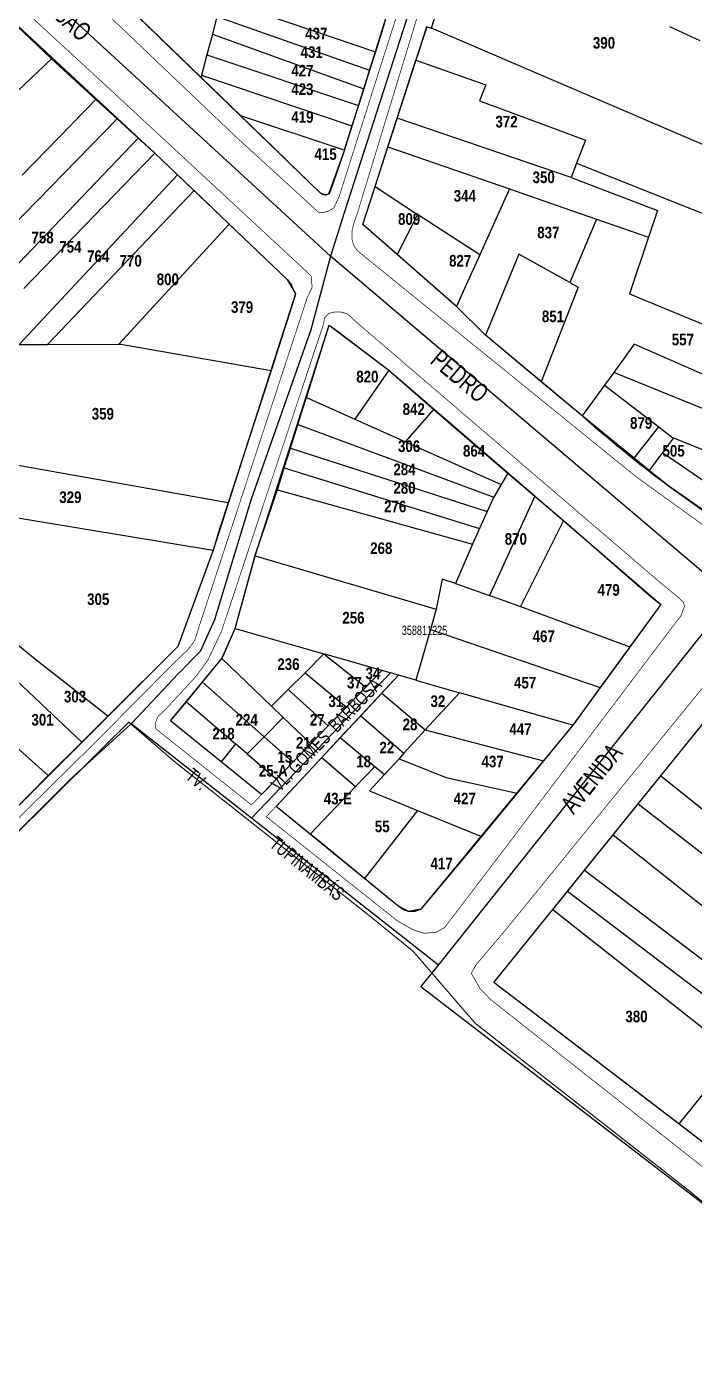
# Model space of a CAD drawing. Extents: x 200120 to 201962, y 4837541 to 4839252.
# Drawn here: x 200655.5 to 200799.4, y 4838338.1 to 4838625.8 of the extents above; entities that cross this region are included whole.
import ezdxf
from ezdxf.enums import TextEntityAlignment as Align

# ---------------------------------------------------------------- set-up
doc = ezdxf.new("R2010")
doc.units = 0
doc.header["$LTSCALE"] = 3
doc.header["$MEASUREMENT"] = 0
for name, color, linetype in [('CD-MALHA-LOTES', 40, 'CONTINUOUS'), ('CD_TXT_QUADRA', 7, 'CONTINUOUS'), ('LM-LIM-SETOR-FISCAL', 7, 'CONTINUOUS'), ('RU-QUADRAS', 210, 'CONTINUOUS'), ('SV-EIXO-RUA-PAV', 20, 'CONTINUOUS'), ('SV-RUA-PAVIM-S-GUIA-C-GUIA', 7, 'CONTINUOUS'), ('SV-TXT-RUA-N-PAV-S-GUIA-C-GUIA', 7, 'CONTINUOUS'), ('SV-TXT-RUA-PAV-S-GUIA-C-GUIA', 7, 'CONTINUOUS'), ('Th_NmrPort', 1, 'CONTINUOUS')]:
    doc.layers.add(name, color=color, linetype=linetype)
doc.styles.add('ARIAL', font='ARIAL.TTF')
doc.styles.get("Standard").update_dxf_attribs({"font": 'swisscbo.ttf'})
doc.linetypes.add('Limite', pattern='A,20,-3,[130,ltypeshp.shx,S=6.35,R=0,X=0,Y=0],-3,20', length=46)

msp = doc.modelspace()

# ---------------------------------------------------------------- linework, layer by layer
at = {"layer": 'CD-MALHA-LOTES', "linetype": 'Continuous'}
for p, q in [((200742.7, 4838625.44), (200749.09, 4838646.37)), ((200697.51, 4838631.61), (200730.64, 4838620.33)), ((200650.57, 4838628.61), (200660.6, 4838619.07)), ((200693.06, 4838614.83), (200680.08, 4838627.38)), ((200696.49, 4838627.97), (200695.49, 4838624.14)), ((200696.49, 4838627.97), (200729.39, 4838616.41)), ((200732.62, 4838626.6), (200730.64, 4838620.33)), ((200695.49, 4838624.14), (200694.34, 4838619.71)), ((200695.49, 4838624.14), (200728.11, 4838612.36)), ((200741.71, 4838625.75), (200739.37, 4838618.57)), ((200742.7, 4838625.44), (200741.71, 4838625.75)), ((200802.84, 4838599.64), (200742.7, 4838625.44)), ((200794, 4838625.82), (200800.53, 4838622.83)), ((200730.64, 4838620.33), (200729.39, 4838616.41)), ((200660.82, 4838618.88), (200617.18, 4838577.46)), ((200660.6, 4838619.07), (200660.82, 4838618.88)), ((200660.82, 4838618.88), (200670.41, 4838610.09)), ((200694.34, 4838619.71), (200693.19, 4838615.32)), ((200694.34, 4838619.71), (200726.97, 4838608.79)), ((200735.31, 4838606.03), (200739.37, 4838618.57)), ((200739.37, 4838618.57), (200754.4, 4838613.22)), ((200693.19, 4838615.32), (200693.06, 4838614.83)), ((200701.62, 4838606.55), (200693.06, 4838614.83)), ((200693.19, 4838615.32), (200725.58, 4838604.41)), ((200729.39, 4838616.41), (200728.11, 4838612.36)), ((200728.11, 4838612.36), (200726.97, 4838608.79)), ((200754.4, 4838613.22), (200753.1, 4838609.82)), ((200670.41, 4838610.09), (200654.54, 4838593.74)), ((200670.41, 4838610.09), (200674.96, 4838605.92)), ((200753.1, 4838609.82), (200768.23, 4838604.19)), ((200718.83, 4838589.9), (200701.62, 4838606.55)), ((200723.91, 4838599.14), (200701.62, 4838606.55)), ((200726.97, 4838608.79), (200725.58, 4838604.41)), ((200733.33, 4838599.9), (200735.31, 4838606.03)), ((200772.81, 4838593.25), (200735.31, 4838606.03)), ((200674.96, 4838605.92), (200629.59, 4838559.39)), ((200674.96, 4838605.92), (200679.51, 4838601.75)), ((200725.58, 4838604.41), (200723.91, 4838599.14)), ((200768.23, 4838604.19), (200775.88, 4838601.34)), ((200679.51, 4838601.75), (200642.79, 4838563.28)), ((200679.51, 4838601.75), (200683.08, 4838598.49)), ((200775.88, 4838601.34), (200773.97, 4838596.31)), ((200683.08, 4838598.49), (200654.89, 4838569.31)), ((200683.08, 4838598.49), (200687.98, 4838593.84)), ((200723.73, 4838598.57), (200720.86, 4838590.24)), ((200723.91, 4838599.14), (200723.73, 4838598.57)), ((200730.55, 4838591.3), (200733.33, 4838599.9)), ((200733.33, 4838599.9), (200759.54, 4838590.79)), ((200773.97, 4838596.31), (200772.81, 4838593.25)), ((200773.97, 4838596.31), (200814.1, 4838580.36)), ((200653.86, 4838557.21), (200687.98, 4838593.84)), ((200687.98, 4838593.84), (200691.36, 4838590.62)), ((200772.81, 4838593.25), (200791.44, 4838586.13)), ((200691.55, 4838590.44), (200659.97, 4838557.23)), ((200691.36, 4838590.62), (200691.55, 4838590.44)), ((200691.55, 4838590.44), (200699.13, 4838583.21)), ((200719.78, 4838589.47), (200718.83, 4838589.9)), ((200720.53, 4838589.69), (200719.78, 4838589.47)), ((200720.86, 4838590.24), (200720.53, 4838589.69)), ((200727.89, 4838583.09), (200730.55, 4838591.3)), ((200730.55, 4838591.3), (200739.74, 4838585.3)), ((200759.54, 4838590.79), (200753.12, 4838576.56)), ((200759.54, 4838590.79), (200771.23, 4838586.73)), ((200771.23, 4838586.73), (200778.29, 4838584.29)), ((200791.44, 4838586.13), (200789.51, 4838580.4)), ((200699.13, 4838583.21), (200675.34, 4838557.29)), ((200699.13, 4838583.21), (200711.63, 4838571.28)), ((200735.3, 4838576.62), (200727.89, 4838583.09)), ((200739.74, 4838585.3), (200735.3, 4838576.62)), ((200753.12, 4838576.56), (200739.74, 4838585.3)), ((200778.29, 4838584.29), (200772.55, 4838570.61)), ((200778.29, 4838584.29), (200789.51, 4838580.4)), ((200789.51, 4838580.4), (200785.38, 4838568.14)), ((200748.13, 4838565.42), (200735.3, 4838576.62)), ((200753.12, 4838576.56), (200749.86, 4838569.33)), ((200761.51, 4838576.73), (200754.35, 4838559.25)), ((200772.55, 4838570.61), (200761.51, 4838576.73)), ((200711.63, 4838571.28), (200712.54, 4838570)), ((200712.54, 4838570), (200712.65, 4838569.66)), ((200712.65, 4838569.66), (200713.4, 4838568.14)), ((200749.86, 4838569.33), (200748.13, 4838565.42)), ((200774.36, 4838569.61), (200766.39, 4838549.18)), ((200772.55, 4838570.61), (200774.36, 4838569.61)), ((200713.22, 4838567.37), (200708.18, 4838551.63)), ((200713.4, 4838568.14), (200713.22, 4838567.37)), ((200785.38, 4838568.14), (200814.33, 4838556.21)), ((200754.35, 4838559.25), (200748.13, 4838565.42)), ((200715.75, 4838545.83), (200720.7, 4838561.37)), ((200720.7, 4838561.37), (200722.44, 4838560.14)), ((200722.44, 4838560.14), (200733.55, 4838551.7)), ((200653.86, 4838557.21), (200659.97, 4838557.23)), ((200659.97, 4838557.23), (200675.34, 4838557.29)), ((200675.34, 4838557.29), (200675.79, 4838557.29)), ((200675.79, 4838557.29), (200708.18, 4838551.63)), ((200766.39, 4838549.18), (200754.35, 4838559.25)), ((200786.39, 4838557.28), (200782.01, 4838551.21)), ((200825.26, 4838540.18), (200786.39, 4838557.28)), ((200708.18, 4838551.63), (200698.87, 4838523.05)), ((200733.55, 4838551.7), (200726.19, 4838541.15)), ((200733.55, 4838551.7), (200743.23, 4838543.24)), ((200775.22, 4838541.82), (200766.39, 4838549.18)), ((200780.02, 4838548.46), (200775.22, 4838541.82)), ((200782.01, 4838551.21), (200780.02, 4838548.46)), ((200780.02, 4838548.46), (200791.71, 4838539.45)), ((200821.33, 4838535.14), (200782.01, 4838551.21)), ((200715.56, 4838545.22), (200715.75, 4838545.83)), ((200715.75, 4838545.83), (200726.19, 4838541.15)), ((200713.93, 4838540.01), (200715.56, 4838545.22)), ((200737.14, 4838536.25), (200743.23, 4838543.24)), ((200743.23, 4838543.24), (200746.92, 4838540.02)), ((200712.31, 4838534.86), (200713.93, 4838540.01)), ((200713.93, 4838540.01), (200756.19, 4838524.3)), ((200726.19, 4838541.15), (200737.14, 4838536.25)), ((200746.92, 4838540.02), (200759.16, 4838529.5)), ((200786.39, 4838532.71), (200775.22, 4838541.82)), ((200786.39, 4838532.71), (200791.71, 4838539.45)), ((200791.71, 4838539.45), (200794.75, 4838537.11)), ((200794.86, 4838537.07), (200792.53, 4838533.95)), ((200794.75, 4838537.11), (200794.86, 4838537.07)), ((200794.86, 4838537.07), (200814.43, 4838529.18)), ((200698.87, 4838523.05), (200625.28, 4838536.18)), ((200710.98, 4838530.61), (200712.31, 4838534.86)), ((200712.31, 4838534.86), (200754.72, 4838521.2)), ((200737.14, 4838536.25), (200757.74, 4838527.03)), ((200789.62, 4838530.08), (200786.39, 4838532.71)), ((200792.53, 4838533.95), (200789.62, 4838530.08)), ((200792.53, 4838533.95), (200810.22, 4838521.76)), ((200709.5, 4838525.86), (200710.98, 4838530.61)), ((200710.98, 4838530.61), (200753.07, 4838517.53)), ((200759.16, 4838529.5), (200757.74, 4838527.03)), ((200759.16, 4838529.5), (200764.98, 4838524.53)), ((200793.63, 4838526.81), (200789.62, 4838530.08)), ((200704.74, 4838511.77), (200709.45, 4838525.72)), ((200709.45, 4838525.72), (200709.5, 4838525.86)), ((200709.5, 4838525.86), (200751.58, 4838514.2)), ((200757.74, 4838527.03), (200756.19, 4838524.3)), ((200806.73, 4838517.69), (200793.63, 4838526.81)), ((200698.87, 4838523.05), (200697.13, 4838517.64)), ((200755.86, 4838523.72), (200754.72, 4838521.2)), ((200764.98, 4838524.53), (200755.23, 4838503.13)), ((200756.19, 4838524.3), (200755.86, 4838523.72)), ((200764.98, 4838524.53), (200771.14, 4838519.25)), ((200641.4, 4838521.82), (200695.64, 4838512.85)), ((200754.72, 4838521.2), (200753.07, 4838517.53)), ((200697.13, 4838517.64), (200695.64, 4838512.85)), ((200753.07, 4838517.53), (200751.58, 4838514.2)), ((200771.14, 4838519.25), (200761.93, 4838500.72)), ((200771.14, 4838519.25), (200772.14, 4838518.39)), ((200772.14, 4838518.39), (200789.99, 4838502.89)), ((200751.58, 4838514.2), (200747.89, 4838505.66)), ((200695.64, 4838512.85), (200688.09, 4838492.08)), ((200700.42, 4838495.96), (200704.66, 4838511.5)), ((200704.66, 4838511.5), (200704.71, 4838511.68)), ((200704.71, 4838511.68), (200704.74, 4838511.77)), ((200704.71, 4838511.68), (200743.76, 4838500.16)), ((200745.01, 4838506.65), (200743.76, 4838500.16)), ((200747.89, 4838505.66), (200745.01, 4838506.65)), ((200747.89, 4838505.66), (200755.23, 4838503.13)), ((200755.23, 4838503.13), (200757.52, 4838502.34)), ((200789.99, 4838502.89), (200792.15, 4838501.18)), ((200743.76, 4838500.16), (200742.49, 4838495.76)), ((200757.52, 4838502.34), (200761.93, 4838500.72)), ((200761.93, 4838500.72), (200785.49, 4838492.04)), ((200792.15, 4838501.18), (200785.49, 4838492.04)), ((200697.57, 4838489.52), (200700.42, 4838495.96)), ((200700.42, 4838495.96), (200719.54, 4838490.49)), ((200742.49, 4838495.76), (200739.32, 4838484.83)), ((200742.49, 4838495.76), (200779.08, 4838483.26)), ((200657.77, 4838489.02), (200653.2, 4838492.67)), ((200688.09, 4838492.08), (200672.99, 4838477.06)), ((200785.49, 4838492.04), (200779.08, 4838483.26)), ((200649.42, 4838488.39), (200667.34, 4838471.44)), ((200672.99, 4838477.06), (200657.77, 4838489.02)), ((200693.39, 4838484.43), (200697.57, 4838489.52)), ((200708.26, 4838479.24), (200697.57, 4838489.52)), ((200719.54, 4838490.49), (200715.48, 4838486.44)), ((200719.54, 4838490.49), (200728.58, 4838483.35)), ((200732.04, 4838486.92), (200719.54, 4838490.49)), ((200715.48, 4838486.44), (200711.85, 4838482.82)), ((200715.48, 4838486.44), (200724.39, 4838479.02)), ((200732.04, 4838486.92), (200728.58, 4838483.35)), ((200732.01, 4838482.01), (200735.64, 4838485.89)), ((200735.64, 4838485.89), (200732.04, 4838486.92)), ((200739.32, 4838484.83), (200735.64, 4838485.89)), ((200689.9, 4838480.19), (200693.39, 4838484.43)), ((200693.39, 4838484.43), (200706.65, 4838472.63)), ((200711.85, 4838482.82), (200708.26, 4838479.24)), ((200720.48, 4838474.99), (200711.85, 4838482.82)), ((200728.58, 4838483.35), (200724.39, 4838479.02)), ((200739.32, 4838484.83), (200748.75, 4838482.14)), ((200779.08, 4838483.26), (200773.22, 4838475.21)), ((200642.24, 4838480.26), (200660.12, 4838464.27)), ((200686.49, 4838476.04), (200689.9, 4838480.19)), ((200689.9, 4838480.19), (200700.46, 4838471.13)), ((200727.49, 4838477.17), (200732.01, 4838482.01)), ((200732.01, 4838482.01), (200741.39, 4838474.09)), ((200748.75, 4838482.14), (200741.39, 4838474.09)), ((200773.17, 4838475.15), (200748.75, 4838482.14)), ((200672.99, 4838477.06), (200667.34, 4838471.44)), ((200706.65, 4838472.63), (200710.74, 4838476.82)), ((200708.26, 4838479.24), (200710.74, 4838476.82)), ((200710.74, 4838476.82), (200716.71, 4838471.11)), ((200724.39, 4838479.02), (200720.48, 4838474.99)), ((200723.07, 4838472.44), (200727.49, 4838477.17)), ((200727.49, 4838477.17), (200736.79, 4838469.07)), ((200697.39, 4838467.2), (200686.49, 4838476.04)), ((200720.48, 4838474.99), (200716.71, 4838471.11)), ((200741.39, 4838474.09), (200736.79, 4838469.07)), ((200741.39, 4838474.09), (200766.84, 4838467.42)), ((200773.17, 4838475.15), (200766.84, 4838467.42)), ((200773.22, 4838475.21), (200773.17, 4838475.15)), ((200792.13, 4838464.18), (200800.61, 4838474.72)), ((200667.34, 4838471.44), (200660.12, 4838464.27)), ((200700.46, 4838471.13), (200697.39, 4838467.2)), ((200703.03, 4838468.92), (200700.46, 4838471.13)), ((200706.65, 4838472.63), (200703.03, 4838468.92)), ((200706.65, 4838472.63), (200712.84, 4838467.12)), ((200716.71, 4838471.11), (200712.84, 4838467.12)), ((200719.09, 4838468.18), (200723.07, 4838472.44)), ((200723.07, 4838472.44), (200730.52, 4838466.22)), ((200703.03, 4838468.92), (200709.34, 4838463.51)), ((200709.22, 4838457.62), (200719.09, 4838468.18)), ((200719.09, 4838468.18), (200726.37, 4838461.89)), ((200735.72, 4838467.9), (200732.59, 4838464.48)), ((200736.79, 4838469.07), (200735.72, 4838467.9)), ((200735.72, 4838467.9), (200745.88, 4838463.84)), ((200706.09, 4838460.15), (200697.39, 4838467.2)), ((200712.84, 4838467.12), (200709.34, 4838463.51)), ((200726.37, 4838461.89), (200730.52, 4838466.22)), ((200730.52, 4838466.22), (200732.59, 4838464.48)), ((200766.84, 4838467.42), (200761.17, 4838460.5)), ((200660.12, 4838464.27), (200652.07, 4838456.09)), ((200709.34, 4838463.51), (200706.09, 4838460.15)), ((200732.59, 4838464.48), (200729.37, 4838460.95)), ((200745.88, 4838463.84), (200761.17, 4838460.5)), ((200787.27, 4838458.15), (200792.13, 4838464.18)), ((200792.13, 4838464.18), (200822.39, 4838439.95)), ((200726.37, 4838461.89), (200716.57, 4838451.65)), ((200729.37, 4838460.95), (200739.73, 4838456.74)), ((200761.17, 4838460.5), (200753.5, 4838451.14)), ((200716.57, 4838451.65), (200709.22, 4838457.62)), ((200739.73, 4838456.74), (200728.29, 4838442.08)), ((200739.73, 4838456.74), (200753.5, 4838451.14)), ((200781.88, 4838451.48), (200787.27, 4838458.15)), ((200787.27, 4838458.15), (200839.8, 4838417.36)), ((200719.03, 4838449.66), (200716.57, 4838451.65)), ((200753.5, 4838451.14), (200751.16, 4838448.27)), ((200775.73, 4838443.86), (200781.88, 4838451.48)), ((200781.88, 4838451.48), (200833.7, 4838410.17)), ((200728.29, 4838442.08), (200719.03, 4838449.66)), ((200751.16, 4838448.27), (200740.4, 4838435.41)), ((200735.43, 4838436.24), (200728.29, 4838442.08)), ((200772.01, 4838439.25), (200775.73, 4838443.86)), ((200775.73, 4838443.86), (200828.35, 4838403.86)), ((200768.86, 4838435.34), (200772.01, 4838439.25)), ((200824.53, 4838399.36), (200772.01, 4838439.25)), ((200737.77, 4838434.97), (200735.43, 4838436.24)), ((200740.4, 4838435.41), (200737.77, 4838434.97)), ((200756.17, 4838419.62), (200768.86, 4838435.34)), ((200768.86, 4838435.34), (200808.21, 4838404.26)), ((200796.05, 4838389.11), (200756.17, 4838419.62)), ((200808.21, 4838404.26), (200796.05, 4838389.11)), ((200808.04, 4838379.93), (200796.05, 4838389.11))]:
    msp.add_line(p, q, dxfattribs=at)
at = {"layer": 'LM-LIM-SETOR-FISCAL', "linetype": 'Limite', "ltscale": 0.1, "const_width": 0.25}
msp.add_lwpolyline([(201118.58, 4838121.04), (201032.15, 4838189.98), (201000.06, 4838216.32), (200857.09, 4838328.39), (200834.83, 4838346.59), (200806.09, 4838368.14), (200798.38, 4838374.6), (200752.19, 4838410.78), (200738.75, 4838426.37), (200729.42, 4838433.97), (200687.32, 4838467.28), (200677.48, 4838475.78), (200616.89, 4838415.61)], dxfattribs=at)
at = {"layer": 'RU-QUADRAS', "color": 6, "linetype": 'Continuous'}
for points in [[(200632.06, 4838674.11), (200731.82, 4838791.28), (200734.85, 4838791.75), (200771.59, 4838765.35), (200772.35, 4838761.28), (200751.25, 4838681.99), (200750.08, 4838682.55), (200723.73, 4838598.57), (200720.53, 4838589.69, -0.370915), (200718.83, 4838589.9), (200664.17, 4838642.77), (200711.14, 4838692.17), (200707.15, 4838695.58), (200660.42, 4838645.76), (200644.79, 4838659.93), (200643.12, 4838658.43), (200639.57, 4838662.03), (200641.12, 4838663.79), (200632.56, 4838671.61)], [(200686.49, 4838476.04), (200697.6, 4838489.56), (200700.42, 4838495.96), (200704.71, 4838511.68), (200720.7, 4838561.37), (200733.55, 4838551.7), (200792.15, 4838501.18), (200773.17, 4838475.15), (200740.4, 4838435.41, -0.344209), (200735.43, 4838436.24), (200709.22, 4838457.62), (200735.64, 4838485.89), (200732.04, 4838486.92), (200706.09, 4838460.15)], [(200756.17, 4838419.62), (200800.61, 4838474.72), (200812.45, 4838490.21), (200861.08, 4838450.89), (200863.8, 4838454.43), (200815.53, 4838493.08), (200839.75, 4838522.4), (200844.08, 4838520.22, 0.010608), (200945.44, 4838440.59), (200927.64, 4838418.73), (200863.63, 4838470.08), (200861.44, 4838467.25), (200924.95, 4838416.98), (200861.95, 4838338.69)]]:
    msp.add_lwpolyline(points, format="xyb", close=True, dxfattribs=at)
msp.add_lwpolyline([(200898.08, 4838630.98, 0.025186), (200879.74, 4838610.31), (200861.75, 4838585.86), (200806.82, 4838609.63), (200805.31, 4838605.82), (200858.67, 4838582.66), (200821.33, 4838535.14), (200806.73, 4838517.69, -0.037944), (200775.22, 4838541.82), (200754.35, 4838559.25), (200748.13, 4838565.42), (200727.89, 4838583.09), (200741.71, 4838625.75), (200742.7, 4838625.44), (200749.09, 4838646.37)], format="xyb", dxfattribs=at)
msp.add_lwpolyline([(200643.34, 4838635.49), (200683.08, 4838598.49), (200711.63, 4838571.28), (200713.4, 4838568.14), (200695.64, 4838512.85), (200688.09, 4838492.08), (200652.07, 4838456.09)], dxfattribs=at)
at = {"layer": 'SV-EIXO-RUA-PAV'}
for points in [[(200772.91, 4838745.75), (200760.42, 4838702.47), (200753.18, 4838678.59), (200738.01, 4838629.32), (200723.9, 4838585.64), (200720.98, 4838576.26), (200716.74, 4838560.42), (200703.88, 4838523.9), (200695.99, 4838497.85), (200692.88, 4838491.01), (200688.1, 4838486.23), (200678, 4838475.43), (200665.07, 4838463.61), (200652.39, 4838450.99), (200631.97, 4838430.72), (200610.6, 4838409.35), (200597.73, 4838395.76), (200589.84, 4838389.53), (200557.89, 4838358.82), (200530.18, 4838331.53), (200521.67, 4838321.77)], [(200807.47, 4838502.79), (200720.98, 4838576.26), (200655.73, 4838636.37), (200620.72, 4838668.87), (200536.92, 4838745.75)], [(200740.43, 4838418.68), (200744.26, 4838423.37), (200804.51, 4838499.08), (200807.47, 4838502.79), (200835.22, 4838540.71), (200868.93, 4838580.25), (200913.13, 4838632.09), (200935.52, 4838655.84), (200962.67, 4838668.06), (201009.49, 4838693.84), (201068.69, 4838725.31), (201106.24, 4838745.75)], [(200703.95, 4838455.04), (200733.87, 4838486.39)], [(200744.26, 4838423.37), (200703.95, 4838455.04), (200678, 4838475.43)], [(201159.2, 4838089.84), (201148.92, 4838098.06), (201103.65, 4838134.23), (200997.99, 4838220.33), (200983.38, 4838230.22), (200864.1, 4838323.47), (200740.43, 4838418.68)]]:
    msp.add_lwpolyline(points, dxfattribs=at)
at = {"layer": 'SV-RUA-PAVIM-S-GUIA-C-GUIA', "const_width": 0.15}
for points in [[(200690.39, 4838745.75), (200629.76, 4838674.16), (200628.97, 4838672.41), (200628.96, 4838671.06), (200629.05, 4838669.91), (200629.91, 4838668.8), (200657.23, 4838643.23), (200658.55, 4838642.77), (200660.05, 4838643.06), (200707.4, 4838694.26), (200709.76, 4838692.49), (200661.46, 4838641.35), (200661.27, 4838640.2), (200661.62, 4838639.17), (200700.41, 4838602.18), (200717.63, 4838586.44), (200718.42, 4838585.71), (200719.22, 4838585.67), (200720.37, 4838585.92), (200721.68, 4838586.71), (200722.8, 4838589.1), (200758.84, 4838702.43), (200770.87, 4838745.75)], [(200805.61, 4838515.17), (200786.73, 4838528.78), (200726.75, 4838577.46), (200725.94, 4838578.64), (200725.58, 4838580), (200725.56, 4838581.6), (200726.06, 4838583.64), (200727.13, 4838586.56), (200727.13, 4838586.81), (200754.31, 4838675.99)], [(200652.87, 4838454.27), (200670.45, 4838471.59), (200687.29, 4838488.61), (200690.16, 4838491.34), (200691.68, 4838493.35), (200692.78, 4838496.84), (200715.95, 4838567.37), (200716.99, 4838569.51), (200716.81, 4838571.99), (200715.79, 4838572.97), (200674.09, 4838611.66), (200623.77, 4838658.03)], [(200805.56, 4838376.37), (200755.46, 4838415.95), (200753.23, 4838418.27), (200751.31, 4838421.56), (200752.2, 4838423.28), (200758.89, 4838431.21), (200809.08, 4838492.95)]]:
    msp.add_lwpolyline(points, dxfattribs=at)
msp.add_lwpolyline([(200707.13, 4838455.39), (200735.35, 4838432.94), (200738.76, 4838430.99), (200741.13, 4838430.25), (200743.71, 4838430.45), (200745.57, 4838431.51), (200758.73, 4838448.81), (200782.75, 4838480.57), (200794.63, 4838496.31), (200796.4, 4838498.59), (200797.24, 4838500.71), (200797.05, 4838501.59), (200796.06, 4838502.57), (200792.21, 4838505.73), (200726.68, 4838561.94), (200724.67, 4838563.8), (200723.27, 4838564.24), (200721.84, 4838564.25), (200720.69, 4838563.98), (200719.73, 4838563.07), (200719.29, 4838561.14), (200706.52, 4838522.76), (200697.45, 4838495.31), (200694.49, 4838489.1), (200692.12, 4838485.82), (200685.61, 4838478.75), (200683.77, 4838476.99), (200683.15, 4838475.39), (200683.3, 4838474.39), (200684.66, 4838473.26), (200703.93, 4838457.93), (200709.34, 4838463.51), (200712.84, 4838467.12), (200716.71, 4838471.11), (200720.48, 4838474.99), (200724.39, 4838479.02), (200728.58, 4838483.35), (200732.04, 4838486.92), (200735.64, 4838485.89), (200732.01, 4838482.01), (200727.49, 4838477.17), (200723.07, 4838472.44), (200719.09, 4838468.18)], close=True, dxfattribs=at)

# ---------------------------------------------------------------- texts
at = {"layer": 'CD_TXT_QUADRA', "color": 7, "linetype": 'Continuous', "style": 'ARIAL', "width": 0.7}
msp.add_text('358811225', height=2, dxfattribs=at).set_placement((200736.32, 4838494.59))
at = {"layer": 'SV-TXT-RUA-N-PAV-S-GUIA-C-GUIA', "style": 'ARIAL', "width": 0.7}
msp.add_text('VL. GOMES  BARBOSA', height=3, rotation=46, dxfattribs=at).set_placement((200710, 4838460.59))
at = {"layer": 'SV-TXT-RUA-PAV-S-GUIA-C-GUIA', "style": 'ARIAL', "width": 0.7}
for s, height, rotation, p in [('SÃO', 4, 317, (200661.06, 4838627.95)), ('PEDRO', 4, 320, (200742.21, 4838553.36)), ('AVENIDA', 4, 51.1207, (200773.37, 4838455.68)), ('TV.                       TUPINAMBÁS', 3, 321, (200689.48, 4838463.74))]:
    msp.add_text(s, height=height, rotation=rotation, dxfattribs=at).set_placement(p)
at = {"layer": 'Th_NmrPort', "color": 1}
for s, p in [('437', (200715.51, 4838624.3)), ('390', (200777.51, 4838622.3)), ('431', (200714.51, 4838620.3)), ('427', (200712.51, 4838616.3)), ('423', (200712.51, 4838612.3)), ('419', (200712.51, 4838606.3)), ('372', (200756.51, 4838605.3)), ('415', (200717.51, 4838598.3)), ('350', (200764.51, 4838593.3)), ('344', (200747.51, 4838589.3)), ('809', (200735.51, 4838584.3)), ('758', (200656.51, 4838580.3)), ('837', (200765.51, 4838581.38)), ('754', (200662.51, 4838578.3)), ('764', (200668.51, 4838576.3)), ('770', (200675.51, 4838575.3)), ('827', (200746.51, 4838575.3)), ('800', (200683.51, 4838571.3)), ('379', (200699.51, 4838565.3)), ('851', (200766.51, 4838563.3)), ('557', (200794.51, 4838558.3)), ('820', (200726.51, 4838550.3)), ('359', (200669.51, 4838542.3)), ('842', (200736.51, 4838543.3)), ('879', (200785.51, 4838540.3)), ('306', (200735.51, 4838535.3)), ('864', (200749.51, 4838534.3)), ('505', (200792.51, 4838534.3)), ('284', (200734.51, 4838530.3)), ('329', (200662.51, 4838524.3)), ('280', (200734.51, 4838526.3)), ('276', (200732.51, 4838522.3)), ('268', (200729.51, 4838513.3)), ('870', (200758.51, 4838515.3)), ('479', (200778.51, 4838504.3)), ('305', (200668.51, 4838502.3)), ('256', (200723.51, 4838498.3)), ('467', (200764.51, 4838494.3)), ('236', (200709.51, 4838488.3)), ('37', (200724.51, 4838484.3)), ('34', (200728.51, 4838486.3)), ('457', (200760.51, 4838484.3)), ('303', (200663.51, 4838481.3)), ('31', (200720.51, 4838480.3)), ('32', (200742.51, 4838480.3)), ('301', (200656.51, 4838476.3)), ('224', (200700.51, 4838476.3)), ('27', (200716.51, 4838476.3)), ('28', (200736.51, 4838475.3)), ('218', (200695.51, 4838473.3)), ('447', (200759.51, 4838474.3)), ('21', (200713.51, 4838471.3)), ('22', (200731.51, 4838470.3)), ('15', (200709.51, 4838468.3)), ('18', (200726.51, 4838467.3)), ('437', (200753.51, 4838467.3)), ('25-A', (200705.51, 4838465.3)), ('43-E', (200719.51, 4838459.3)), ('427', (200747.51, 4838459.3)), ('55', (200730.51, 4838453.3)), ('417', (200742.51, 4838445.3)), ('380', (200784.51, 4838412.3))]:
    msp.add_text(s, height=2.5, dxfattribs=at).set_placement(p, align=Align.MIDDLE_LEFT)

doc.saveas('drawing.dxf')
